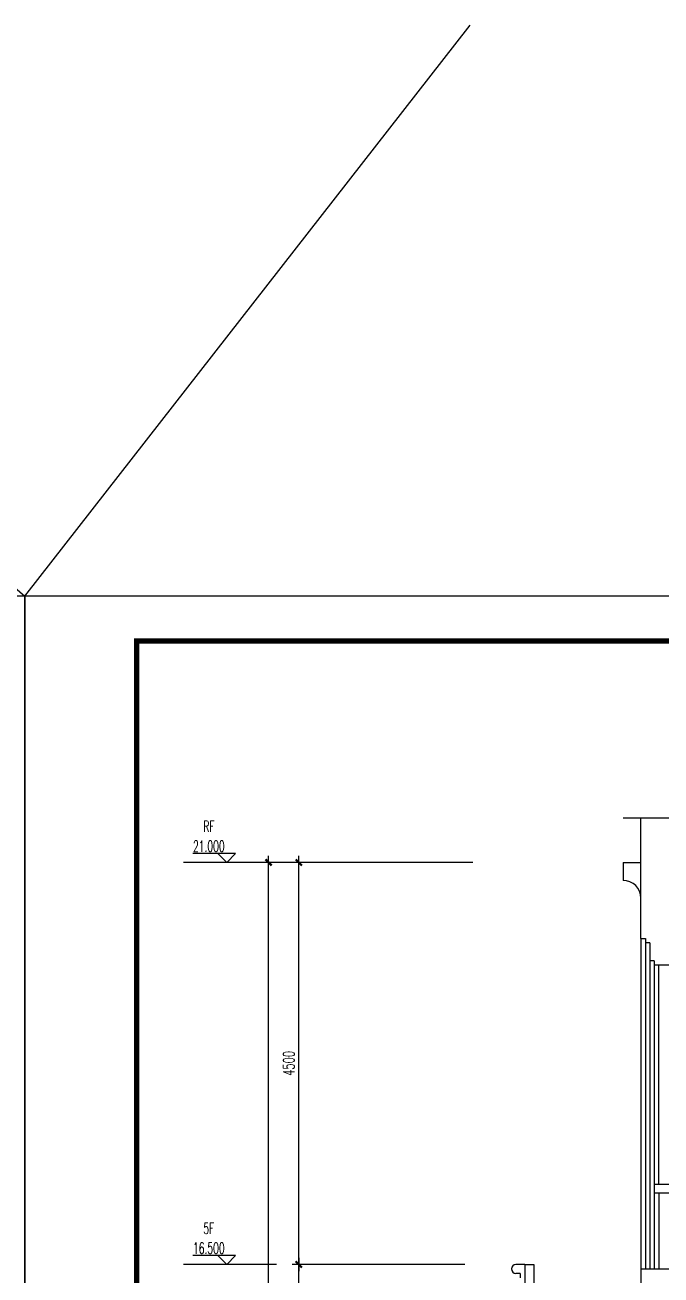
# Model space of a CAD drawing. Extents: x -345393 to -54719, y 203828 to 476815.
# Drawn here: x -261293 to -254172, y 248275 to 262268 of the extents above; entities that cross this region are included whole.
import ezdxf
from ezdxf.enums import TextEntityAlignment as Align

# ---------------------------------------------------------------- set-up
doc = ezdxf.new("R2010")
doc.units = 0
doc.header["$LTSCALE"] = 1000
doc.header["$MEASUREMENT"] = 0
doc.layers.get('0').update_dxf_attribs({"color": 252, "linetype": 'CONTINUOUS'})
doc.layers.get('Defpoints').update_dxf_attribs({"color": 252, "linetype": 'CONTINUOUS'})
for name, color, linetype in [('A-卫生间', 252, 'CONTINUOUS'), ('A-外窗', 252, 'CONTINUOUS'), ('A-装饰构件', 252, 'CONTINUOUS'), ('AXIS', 252, 'CONTINUOUS'), ('DIM_ELEV', 252, 'CONTINUOUS'), ('WALL', 252, 'CONTINUOUS'), ('图框', 252, 'CONTINUOUS'), ('暖通-风-标注', 160, 'CONTINUOUS')]:
    doc.layers.add(name, color=color, linetype=linetype)
doc.styles.add('HZ-ZGBZ', font='romanc.shx', dxfattribs={"width": 0.65, "bigfont": '0hztxt.shx'})
doc.dimstyles.new('暖-标注50', dxfattribs={"dimscale": 0.5, "dimtxt": 250, "dimasz": 1, "dimexe": 150, "dimexo": 150, "dimgap": 100, "dimtad": 1, "dimdec": 0, "dimdsep": 46, "dimtxsty": 'HZ-ZGBZ', "dimblk": '_DIMX', "dimcen": 0.09, "dimclrt": 7, "dimadec": 0, "dimazin": 0, "dimtfac": 1, "dimtdec": 0, "dimtix": 1, "dimtmove": 2, "dimatfit": 3, "dimldrblk": '_DIMX', "dimfxl": 0, "dimtolj": 1, "dimtzin": 0, "dimarcsym": 0})

# ---------------------------------------------------------------- blocks, each defined once
blk = doc.blocks.new('TJAD_TK_A1')
at = {"layer": '图框'}
for p, q in [((1341.38, 950.45), (500.38, 950.45)), ((1341.38, 356.45), (1341.38, 950.45))]:
    blk.add_line(p, q, dxfattribs=at)
blk = doc.blocks.new('_DIMX')
blk.add_line((-150, 0), (150, 0))
at = {"const_width": 50}
blk.add_lwpolyline([(-70, -70), (70, 70)], dxfattribs=at)
blk = doc.blocks.new('*D368')
at = {"layer": 'Defpoints', "color": 0}
for p in [(-258227, 248393), (-256292, 248393), (-256292, 244393)]:
    blk.add_point(p, dxfattribs=at)
at = {"layer": '暖通-风-标注', "color": 0, "lineweight": -2}
for p, q in [((-256367, 248393), (-258302, 248393)), ((-258227, 244394), (-258227, 248393)), ((-256367, 244393), (-258302, 244393))]:
    blk.add_line(p, q, dxfattribs=at)
at = {"layer": '暖通-风-标注', "color": 0, "lineweight": -2, "xscale": 0.5, "yscale": 0.5, "zscale": 0.5}
for p, rotation in [((-258227, 248393), 90), ((-258227, 244393), 270)]:
    blk.add_blockref('_DIMX', p, dxfattribs=dict(at, rotation=rotation))
at = {"layer": '暖通-风-标注', "color": 7, "insert": (-258339, 246393), "char_height": 125, "attachment_point": 5, "rotation": 90, "style": 'HZ-ZGBZ'}
blk.add_mtext('\\A1;4000', dxfattribs=at)
blk = doc.blocks.new('*D369')
at = {"layer": 'Defpoints', "color": 0}
for p in [(-258227, 252893), (-256292, 252893), (-256292, 248393)]:
    blk.add_point(p, dxfattribs=at)
at = {"layer": '暖通-风-标注', "color": 0, "lineweight": -2}
for p, q in [((-256367, 252893), (-258302, 252893)), ((-258227, 248394), (-258227, 252893)), ((-256367, 248393), (-258302, 248393))]:
    blk.add_line(p, q, dxfattribs=at)
at = {"layer": '暖通-风-标注', "color": 0, "lineweight": -2, "xscale": 0.5, "yscale": 0.5, "zscale": 0.5}
for p, rotation in [((-258227, 252893), 90), ((-258227, 248393), 270)]:
    blk.add_blockref('_DIMX', p, dxfattribs=dict(at, rotation=rotation))
at = {"layer": '暖通-风-标注', "color": 7, "insert": (-258339, 250643), "char_height": 125, "attachment_point": 5, "rotation": 90, "style": 'HZ-ZGBZ'}
blk.add_mtext('\\A1;4500', dxfattribs=at)
blk = doc.blocks.new('*D370')
at = {"layer": 'Defpoints', "color": 0}
for p in [(-258566, 252893), (-256204, 252893), (-256204, 230393)]:
    blk.add_point(p, dxfattribs=at)
at = {"layer": '暖通-风-标注', "color": 0, "lineweight": -2}
for p, q in [((-256279, 252893), (-258641, 252893)), ((-258566, 230394), (-258566, 252893)), ((-256279, 230393), (-258641, 230393))]:
    blk.add_line(p, q, dxfattribs=at)
at = {"layer": '暖通-风-标注', "color": 0, "lineweight": -2, "xscale": 0.5, "yscale": 0.5, "zscale": 0.5}
for p, rotation in [((-258566, 252893), 90), ((-258566, 230393), 270)]:
    blk.add_blockref('_DIMX', p, dxfattribs=dict(at, rotation=rotation))
at = {"layer": '暖通-风-标注', "color": 7, "insert": (-258679, 241643), "char_height": 125, "attachment_point": 5, "rotation": 90, "style": 'HZ-ZGBZ'}
blk.add_mtext('\\A1;22500', dxfattribs=at)

msp = doc.modelspace()

# ---------------------------------------------------------------- linework, layer by layer
at = {"layer": 'A-卫生间'}
msp.add_lwpolyline([(-254597.36911, 253392.5295), (-242247.37688, 253392.5295), (-242097.39953, 253542.50685), (-242097.35422, 253242.55215), (-241947.37688, 253392.5295), (-229597.38464, 253392.5295)], dxfattribs=at)
at = {"layer": 'A-外窗'}
msp.add_line((-254197.37041, 249292.5295), (-254197.37041, 251742.5295), dxfattribs=at)
at = {"layer": 'A-装饰构件'}
for p, q in [((-254597.37041, 252892.5295), (-254597.37041, 252692.5295)), ((-254597.37041, 252892.5295), (-254397.37041, 252892.5295)), ((-254397.37041, 252042.5295), (-254397.37041, 248342.5295)), ((-254347.37041, 251992.5295), (-254347.37041, 248342.5295)), ((-254297.37041, 251792.5295), (-254297.37041, 248342.5295)), ((-254247.37041, 251742.5295), (-254247.37041, 249292.5295)), ((-254247.37041, 249192.5295), (-254247.37041, 248342.5295)), ((-255697.54403, 248392.5295), (-255797.54754, 248392.5295)), ((-255747.54403, 248292.5295), (-255797.54403, 248292.5295)), ((-255747.54403, 248292.5295), (-255747.54403, 248242.5295))]:
    msp.add_line(p, q, dxfattribs=at)
for centre, radius, start, end in [((-254597.37041, 252492.5295), 200, 0, 90), ((-255797.54403, 248342.5295), 50, 90, 270)]:
    msp.add_arc(centre, radius, start, end, dxfattribs=at)
at = {"layer": 'AXIS'}
for p, q in [((-258934.75146, 252992.5295), (-259415.05671, 252992.5295)), ((-259034.75146, 252892.5295), (-259134.75146, 252992.5295)), ((-259034.75146, 252892.5295), (-258934.75146, 252992.5295)), ((-258934.75146, 248492.5295), (-259415.05671, 248492.5295)), ((-259034.75146, 248392.5295), (-259134.75146, 248492.5295)), ((-259034.75146, 248392.5295), (-258934.75146, 248492.5295))]:
    msp.add_line(p, q, dxfattribs=at)
at = {"layer": 'DIM_ELEV'}
for p, q in [((-258476.70608, 252893.07192), (-259519.82578, 252893.07192)), ((-258476.70608, 248393.07192), (-259519.82578, 248393.07192))]:
    msp.add_line(p, q, dxfattribs=at)
at = {"layer": 'WALL'}
for p, q in [((-254397.37041, 252042.5295), (-254397.36911, 253392.5295)), ((-254397.37041, 252042.5295), (-254347.37041, 252042.5295)), ((-254347.37041, 252042.5295), (-254347.37041, 251992.5295)), ((-254297.37041, 251992.5295), (-254347.37041, 251992.5295)), ((-254297.37041, 251992.5295), (-254297.37041, 251792.5295)), ((-254247.37041, 251792.5295), (-254297.37041, 251792.5295)), ((-254247.37041, 251792.5295), (-254247.37041, 251742.5295)), ((-253997.37041, 251742.5295), (-254247.37041, 251742.5295)), ((-254247.37041, 249292.5295), (-253997.37041, 249292.5295)), ((-254247.37041, 249292.5295), (-254247.37041, 249192.5295)), ((-254247.37041, 249192.5295), (-253997.37041, 249192.5295)), ((-254197.37041, 249192.5295), (-254197.37041, 248342.5295)), ((-255697.54403, 248392.5295), (-255697.54403, 247892.5295)), ((-255697.54403, 248392.5295), (-255597.54403, 248392.5295)), ((-255597.54403, 248392.5295), (-255597.54403, 248042.5295)), ((-254397.36878, 248342.5295), (-254397.36939, 248042.5295)), ((-254397.36878, 248342.5295), (-229797.38497, 248342.5295))]:
    msp.add_line(p, q, dxfattribs=at)
at = {"layer": '图框'}
for p in [(-219242.68185, 255872.36281), (-261292.68185, 226172.36281)]:
    msp.add_line(p, (-261292.68185, 255872.36281), dxfattribs=at)
at = {"layer": '图框', "const_width": 60}
msp.add_lwpolyline([(-219742.68185, 255372.36281), (-260042.68185, 255372.36281), (-260042.68185, 226672.36281), (-219742.68185, 226672.36281)], close=True, dxfattribs=at)
at = {"layer": '暖通-风-标注'}
msp.add_lwpolyline([(-263910.71835, 258144.47936), (-261292.68185, 255872.36281), (-256309.18111, 262268.33216)], dxfattribs=at)

# ---------------------------------------------------------------- block references
at = {"layer": '图框', "xscale": 50, "yscale": 50, "zscale": 50}
msp.add_blockref('TJAD_TK_A1', (-328361.63982, 208349.90246), dxfattribs=at)

# ---------------------------------------------------------------- texts
at = {"layer": 'AXIS', "style": 'HZ-ZGBZ', "width": 0.6}
for s, p in [('RF', (-259234.6752, 253296.89291)), ('21.000', (-259234.6752, 253074.83874)), ('5F', (-259234.6752, 248796.89291)), ('16.500', (-259234.6752, 248574.83874))]:
    msp.add_text(s, height=125, dxfattribs=at).set_placement(p, align=Align.MIDDLE)

# ---------------------------------------------------------------- dimensions: what is measured, and where the dimension line sits
at = {"layer": '暖通-风-标注'}
for p1, p2, distance, picture, middle in [((-256204.03336, 230393.07192), (-256204.03336, 252893.07192), 2362.21248, '*D370', (-258678.74584, 241643.07192)), ((-256292.38639, 248393.07192), (-256292.38639, 252893.07192), 1934.31969, '*D369', (-258339.20608, 250643.07192)), ((-256292.38639, 244393.07192), (-256292.38639, 248393.07192), 1934.31969, '*D368', (-258339.20608, 246393.07192))]:
    dim = msp.add_aligned_dim(p1=p1, p2=p2, distance=distance, dimstyle='暖-标注50', dxfattribs=at)
    dim.commit()
    dim.dimension.update_dxf_attribs({"geometry": picture, "text_midpoint": middle})

doc.saveas('drawing.dxf')
